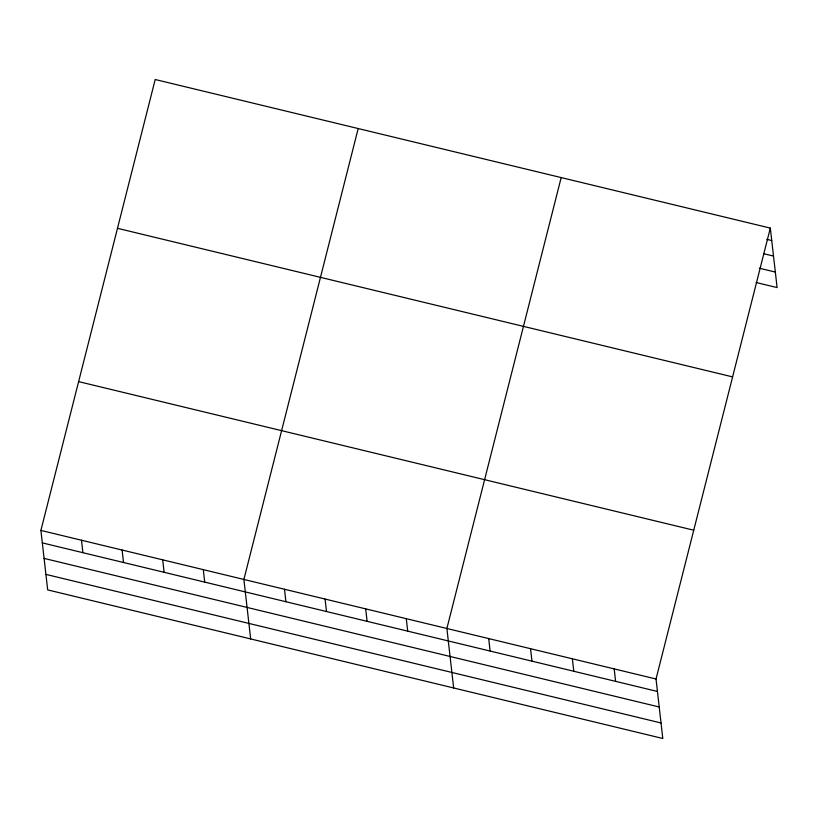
<?xml version="1.0" encoding="UTF-8"?>
<svg xmlns="http://www.w3.org/2000/svg" width="818" height="818" viewBox="0 0 818 818"><rect width="100%" height="100%" fill="white"/><g stroke="black" fill="none" stroke-linecap="round" stroke-linejoin="round"><path stroke-width="1.23" d="M770.321 228.099L656.026 679.001L662.795 738.49L47.679 589.901L40.9 530.422L155.205 79.51L770.321 228.099L777.1 287.578L756.19 282.527M358.192 128.538L243.887 579.451L250.666 638.94M561.179 177.578L446.884 628.49L453.653 687.969M766.824 239.367L771.742 240.564M763.664 253.703L773.511 256.075M759.339 268.202L775.331 272.067M117.485 228.314L732.601 376.894M78.62 381.617L693.736 530.207M40.9 530.422L656.026 679.001M42.321 542.886L657.437 691.466M44.09 558.397L659.206 706.987M45.91 574.389L661.026 722.969M614.195 668.899L615.617 681.363M572.365 658.797L573.786 671.261M530.534 648.694L531.956 661.159M488.704 638.592L490.125 651.056M406.28 618.684L407.701 631.148M365.687 608.878L367.108 621.332M325.083 599.062L326.505 611.527M284.49 589.257L285.911 601.721M203.293 569.645L204.715 582.109M162.69 559.839L164.111 572.303M122.097 550.033L123.518 562.498M81.493 540.228L82.915 552.692"/></g></svg>
